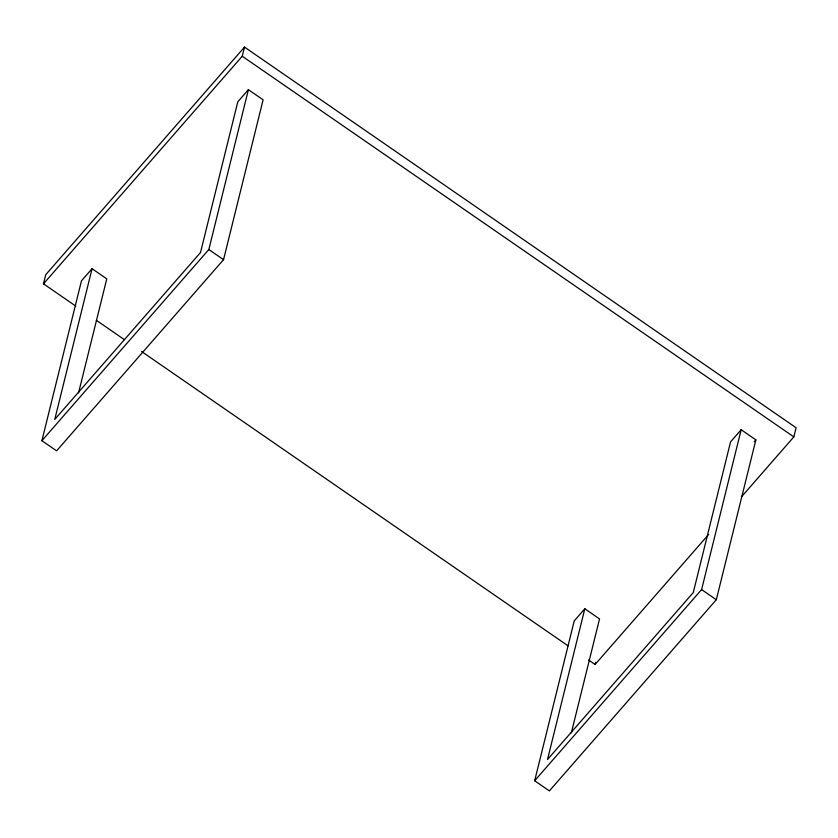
<?xml version="1.0" encoding="UTF-8"?>
<svg xmlns="http://www.w3.org/2000/svg" width="838" height="838" viewBox="0 0 838 838"><rect width="100%" height="100%" fill="white"/><g stroke="black" fill="none" stroke-linecap="round" stroke-linejoin="round"><path stroke-width="1.26" d="M75.818 306.132L43.492 283.831L45.755 274.696L244.497 47.096L796.1 427.747L793.837 436.891L741.358 496.986M92.065 268.705L54.763 419.429L200.502 252.521L237.803 101.807L248.404 89.666L263.111 99.816L223.547 259.675L56.607 450.854L41.9 440.704L81.464 280.845L92.065 268.705L106.772 278.855L78.563 392.844M43.492 283.831L242.234 56.23L244.497 47.096M41.9 440.704L208.84 249.514L248.404 89.666M584.819 608.765L547.528 759.479L693.267 592.581L730.568 441.856L741.169 429.716L755.876 439.866L716.312 599.725L549.372 790.904L534.665 780.754L574.229 620.895L584.819 608.765L599.537 618.915L571.327 732.904M588.632 660.019L595.095 664.482L595.661 662.198M534.665 780.754L701.605 589.575L741.169 429.716M754.242 441.731L755.876 439.866M595.095 664.482L708.665 534.424M242.234 56.23L793.837 436.891M208.84 249.514L223.547 259.675M701.605 589.575L716.312 599.725M96.286 320.252L124.296 339.589M141.538 351.478L568.164 645.899"/></g></svg>
